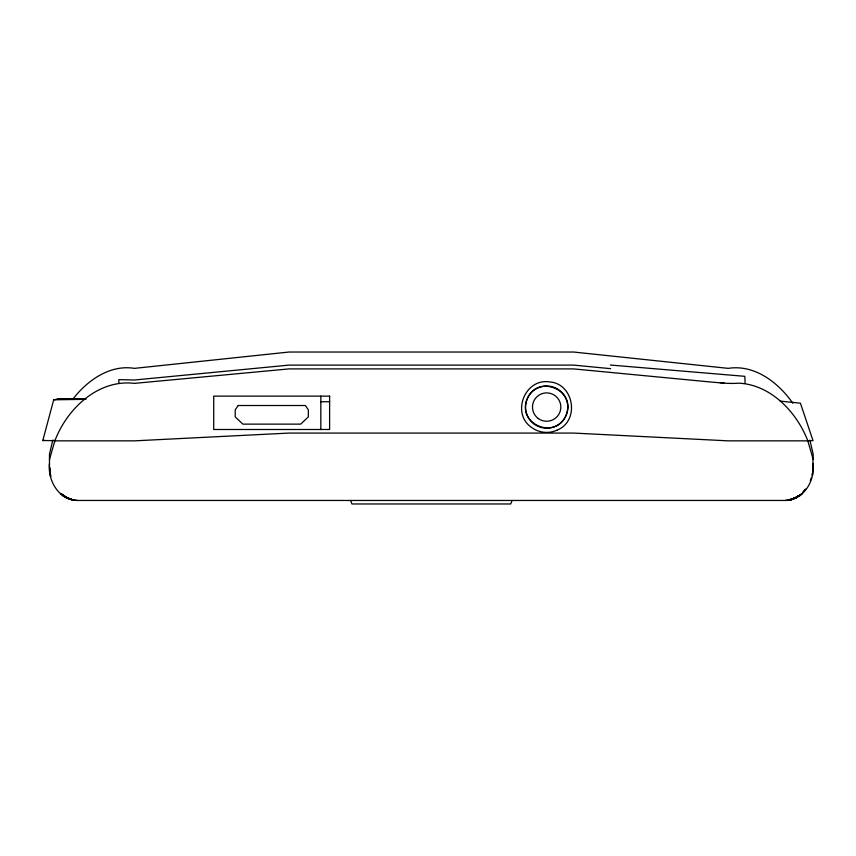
<?xml version="1.0" encoding="UTF-8"?>
<svg xmlns="http://www.w3.org/2000/svg" width="856" height="856" viewBox="0 0 856 856"><rect width="100%" height="100%" fill="white"/><g stroke="black" fill="none" stroke-linecap="round" stroke-linejoin="round"><path stroke-width="1.28" d="M320.829 429.498L320.829 396.135M813.2 463.481L812.826 470.597M812.826 469.313L813.114 466.862C814.056 482.816 802.34 500.385 785.273 500.46L77.404 500.46C58.946 500.343 47.465 480.377 49.477 463.481M812.537 475.005L813.2 454.236L809.883 440.102M811.991 475.23L812.537 472.94M49.477 459.49L54.838 440.851L134.446 440.851L289.039 433.072L573.638 433.072L728.231 440.851L807.839 440.851L813.2 459.49M54.827 440.669L42.8 440.519L53.703 399.805L58.24 399.121L57.031 399.089L85.878 399.089M52.794 440.102L49.477 454.236L49.477 466.253M810.29 480.751L811.456 477.509M512.113 500.46L510.711 503.97L351.966 503.97L350.564 500.46M54.998 440.487C67.142 408.622 98.269 379.005 134.446 383.37L289.039 368.904L573.638 368.904L710.341 381.979C719.821 382.75 729.312 383.97 738.835 383.167C770.871 384.74 796.701 412.121 807.764 440.68L813.029 440.68L800.413 403.187L780.244 401.122M72.803 399.238C87.119 380.588 109.761 364.335 134.446 368.358L289.039 352.03L573.638 352.03L728.231 368.358C754.682 364.196 778.5 382.664 792.795 403.24M802.714 492.403L805.485 489.054M802.714 492.735L805.485 489.525M799.622 495.453L801.933 493.42M799.622 495.827L801.933 493.784L799.622 495.688M798.498 496.17L792.71 499.187L785.273 500.46M798.498 496.352L789.029 500.15L796.262 497.721L789.029 500.139L796.262 497.571L799.622 495.25L792.71 499.166L789.029 500.139L796.262 497.529L799.622 495.25L792.71 499.144L789.029 500.139L792.71 499.187L796.262 497.507L789.029 500.139L796.262 497.507L789.029 500.129M556.86 430.247C580.09 421.238 574.269 383.488 549.402 381.894C524.782 378.085 510.946 413.694 531.683 427.508A25.07 24.76 0 0 0 556.871 430.258M53.703 399.805L85.643 399.335M57.555 399.078L85.589 399.089M320.829 401.732L329.614 401.732M610.403 365.031L744.827 376.319L745.084 383.338M63.055 495.827L60.733 493.784L69.967 499.219L77.404 500.46M720.131 382.643L724.112 383.017M610.638 368.669L573.638 365.105L289.039 365.105L134.446 380L118.845 379.636L118.845 383.017M61.514 493.816L66.415 497.497L73.648 500.129L66.415 497.7L63.055 495.656L66.415 497.743L73.648 500.15L66.415 497.614L60.733 493.42M73.648 500.139L66.415 497.497M50.408 474.085L50.953 476.364M49.552 468.243L50.14 472.94M50.14 471.763L49.552 466.862L50.14 475.005M42.8 440.519A36.765 4.355 -9.3 0 1 44.705 440.391M53.618 440.359A36.765 4.355 -9.3 0 1 55.458 440.615M526.996 399.431C516.821 424.865 556.668 440.337 566.319 414.711C576.495 389.287 536.648 373.805 526.996 399.431M238.193 405.509L235.229 409.864L235.229 416.883L242.879 424.127L300.702 424.127L308.353 416.883L308.353 409.864L305.389 405.509L238.193 405.509M329.614 396.135L213.711 396.135L213.711 429.498L329.614 429.498L329.614 396.135M534.187 424.084A21.09 21.09 0 0 0 567.624 409.361A21.09 21.09 0 0 0 538.157 387.768A21.09 21.09 0 0 0 534.187 424.084M538.274 418.52A14.188 14.188 0 0 0 560.755 408.612A14.188 14.188 0 0 0 540.939 394.092A14.188 14.188 0 0 0 538.274 418.52"/></g></svg>
